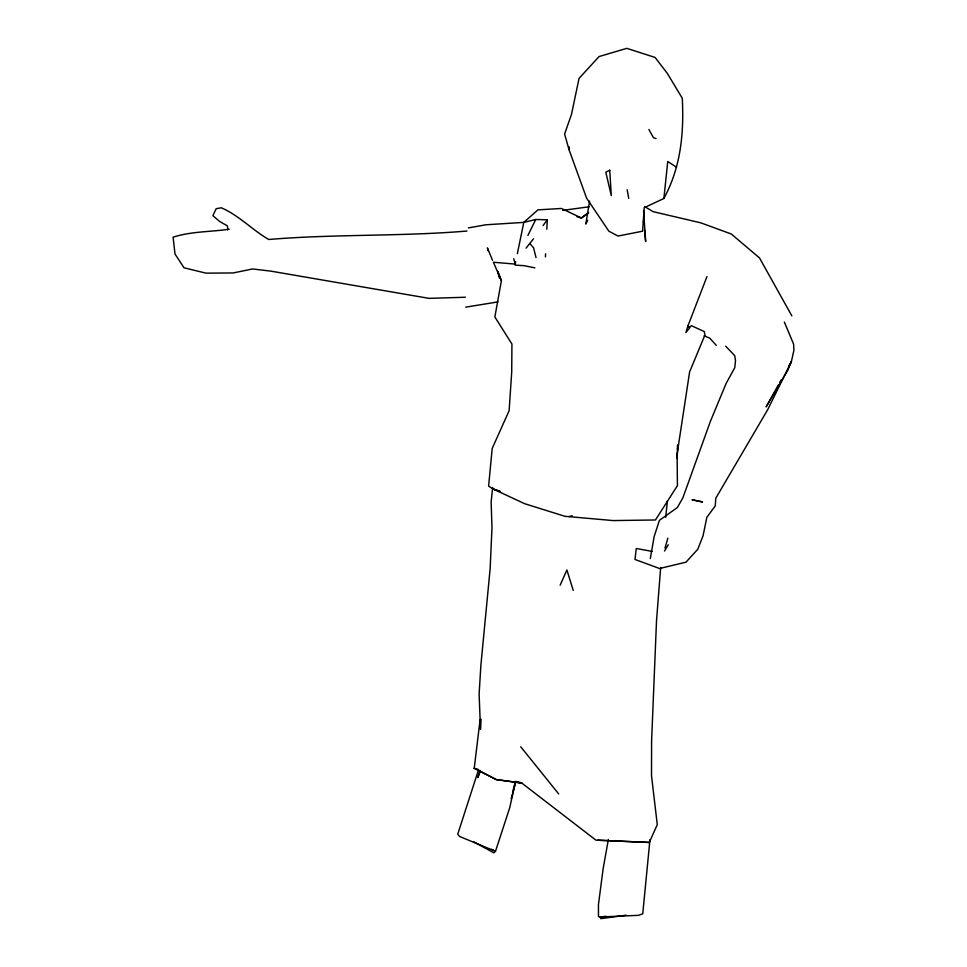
<?xml version="1.0" encoding="UTF-8"?>
<svg xmlns="http://www.w3.org/2000/svg" width="967" height="967" viewBox="0 0 967 967"><rect width="100%" height="100%" fill="white"/><g stroke="black" fill="none" stroke-linecap="round" stroke-linejoin="round"><path stroke-width="1.45" d="M568.971 149.534L564.619 134.026L571.473 114.457L579.028 78.436L599.069 56.545L626.834 48.35L655.106 57.452L667.278 73.335L682.291 98.247C684.02 133.482 680.913 166.94 663.894 198.477L644.191 207.7L642.608 231.186L618.046 236.057L608.908 231.21L586.631 198.235L568.971 149.534L569.092 146.73M677.782 445.219L677.178 458.467L677.118 454.019L689.616 371.896L704.931 335.029L704.314 331.596L691.453 325.686L689.096 327.329M545.424 256.932L545.581 253.777M546.814 229.215L547.286 219.787L535.742 219.509L523.8 222.386L485.966 224.779L468.342 227.91M677.347 449.607L677.577 445.195M481.119 719.255L480.478 729.227L479.124 693.992L480.877 665.32L490.16 568.463L491.985 527.644L491.127 502.042L492.699 487.38M649.945 839.755L642.753 913.791L638.45 915.338L600.169 916.982L598.476 916.535L598.44 904.653L603.154 868.632L608.364 839.477M660.666 567.569L656.508 620.838L651.601 740.927L651.504 775.619L657.282 824.682L649.268 842.462L595.877 840.13L521.733 783.028L517.418 781.687M521.733 783.052L496.325 779.607L474.241 768.233L480.079 719.823M663.894 198.477L667.75 161.477L676.513 167.218M665.683 517.345L667.411 500.918M649.256 842.45L597.872 840.202M589.592 201.076L585.821 224.102L587.67 220.319M650.295 558.575L654.163 536.516L659.434 520.319L677.311 507.578L682.847 497.908L710.443 421.237L726.12 383.476L734.763 367.702L735.512 360.534L734.715 355.651L725.721 346.21M499.395 278.073L497.824 271.268L501.402 280.66L494.862 316.983L511.93 344.022L511.712 372.005L509.125 410.697L492.191 448.458L488.613 486.123L492.844 488.879L524.706 503.722L564.921 516.293L613.054 520.572L655.457 519.98L677.42 485.664L677.118 454.019M501.402 280.66L493.4 262.25L515.206 264.088L515.689 261.731M517.345 253.692L523.8 222.386L537.93 209.875L561.452 208.461L581.397 217.998L588.625 212.945M515.556 781.674L509.718 807.747L495.503 851.298L493.847 852.834L473.419 841.677M513.139 790.232L515.338 781.614M511.18 798.718L515.943 781.251M664.994 548.059L667.846 538.172M479.958 770.397L477.855 777.625L479.97 772.029M687.827 326.181L685.881 332.563L689.87 327.632L687.827 326.181L706.974 276.562M478.29 770.53L457.729 834.219L459.772 836.552L495.503 851.298L491.49 849.244M560.135 585.216L566.904 569.998L573.238 590.426M527.909 235.452L535.742 219.509M778.423 384.854L766.154 406.889L787.827 370.168L791.405 361.513L793.907 350.284L793.605 344.131L784.346 322.047M779.861 382.255L781.3 379.668M788.516 366.698L791.405 361.513L767.738 409.609L715.773 498.235L715.254 505.934L706.841 517.333L703.082 535.694L697.799 549.232L686.002 562.165L659.554 568.511L634.993 559.458L636.262 548.494L652.181 551.395M664.522 551.033L668.27 544.747M526.048 248.156L533.482 238.837M543.091 225.577L547.286 219.787M588.407 212.51L581.397 217.998L577.033 216.789M569.249 516.535L572.162 515.713M229.191 229.215C210.516 231.983 191.393 231.294 173.093 237.169L175.003 254.019L184.02 267.799L205.959 273.141L233.144 272.96L252.496 268.959L270.651 271.098L428.985 298.356L465.381 297.244M515.036 265.115L523.896 265.659L534.86 267.835M497.969 301.897L465.719 307.155M562.601 210.395L589.145 206.781M626.205 915.205L600.845 918.65L600.169 916.982L606.007 916.269M466.928 231.04C400.991 236.601 334.703 233.941 268.753 239.49C252.29 229.977 239.103 215.496 221.334 207.796L216.185 208.691L212.885 215.665L219.569 221.431L227.39 225.855L227.753 229.916M656.061 138.559L653.462 137.689L648.881 129.493M521.733 783.028L496.325 779.607L474.241 768.245M474.241 768.233L478.556 769.563M499.927 491.224L492.844 488.879L499.927 491.441M704.133 335.803L709.718 338.112L716.281 345.34M644.602 206.551L653.16 211.664L700.809 222.845L731.257 233.978L759.506 257.935L791.852 315.883M529.989 243.66L533.579 247.806L536.02 257.56M520.754 746.814L558.696 793.943M487.392 247.89L492.554 260.328M513.719 258.721L515.206 264.088M487.598 248.519L488.13 250.779M627.16 189.689L628.743 198.38M643.418 221.165L643.901 224.114M644.554 229.928L645.654 241.508L643.575 210.709M609.73 170.252L605.801 172.211L611.301 195.612L609.73 170.252M702.417 501.897L692.07 499.794L702.405 501.909"/></g></svg>
